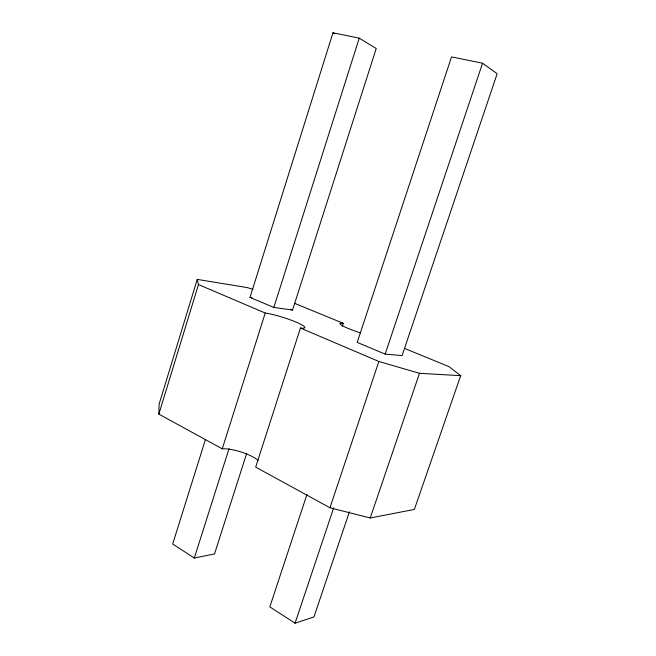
<?xml version="1.0" encoding="UTF-8"?>
<svg xmlns="http://www.w3.org/2000/svg" width="656" height="656" viewBox="0 0 656 656"><rect width="100%" height="100%" fill="white"/><g stroke="black" fill="none" stroke-linecap="round" stroke-linejoin="round"><path stroke-width="0.98" d="M258.103 460.34A22.944 6.478 17.3 0 0 222.269 448.835L158.842 414.133L159.096 404.235L197.235 279.382L247.246 287.599L253.068 289.337M158.842 414.133L198.473 284.573L197.235 279.382M205.459 439.479L172.676 544.029L194.315 558.026L214.504 553.959L246.615 453.591M249.993 297.43L332.961 32.8L359.25 38.146L376.216 48.528L292.535 310.067L273.823 307.418L249.993 297.43L251.994 297.734M222.269 448.835L265.229 313.035L198.473 284.573M194.315 558.026L229.026 448.614M273.823 307.418L359.25 38.146M265.229 313.035A23.395 3.116 17.7 0 1 296.25 322.203A23.395 3.116 17.7 0 1 300.44 328.049L255.684 467.121L329.96 507.752L370.222 517.994L414.354 509.441L460.684 375.675L449.057 366.663L404.645 348.459M342.35 326.237L343.309 323.318L294.339 303.252M306.934 494.534L269.821 606.874L295.061 623.2L313.953 616.952L349.402 511.836M329.96 507.752L378.856 361.472L300.44 328.049M295.061 623.2L333.724 507.719M385.154 354.109L482.545 63.222L451.517 56.908L357.208 342.383L385.154 354.109L402.095 355.585L497.158 73.71L482.545 63.222M370.222 517.994L419.487 373.305L460.684 375.675M378.856 361.472L419.487 373.305M290.657 309.288L292.535 310.067M332.961 32.8L334.699 33.833M360.283 332.846A20.713 2.444 18.3 0 1 342.375 325.704A20.713 2.444 18.3 0 1 343.309 323.318"/></g></svg>
